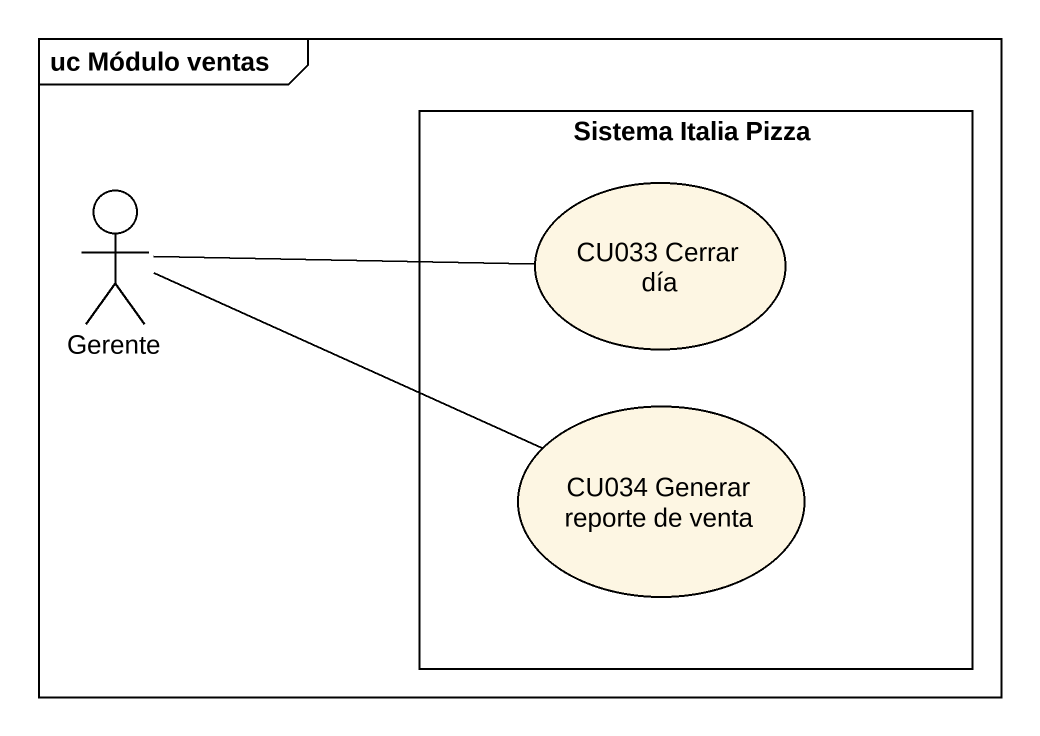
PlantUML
@startuml
mainframe uc Módulo ventas
rectangle "Sistema Italia Pizza" as Sistema_Italia_Pizza {
  usecase "CU033 Cerrar día" as CU033_Cerrar_día
  usecase "CU034 Generar reporte de venta" as CU034_Generar_reporte_de
}
actor Gerente
Gerente -right- CU033_Cerrar_día
Gerente -right- CU034_Generar_reporte_de
@enduml
